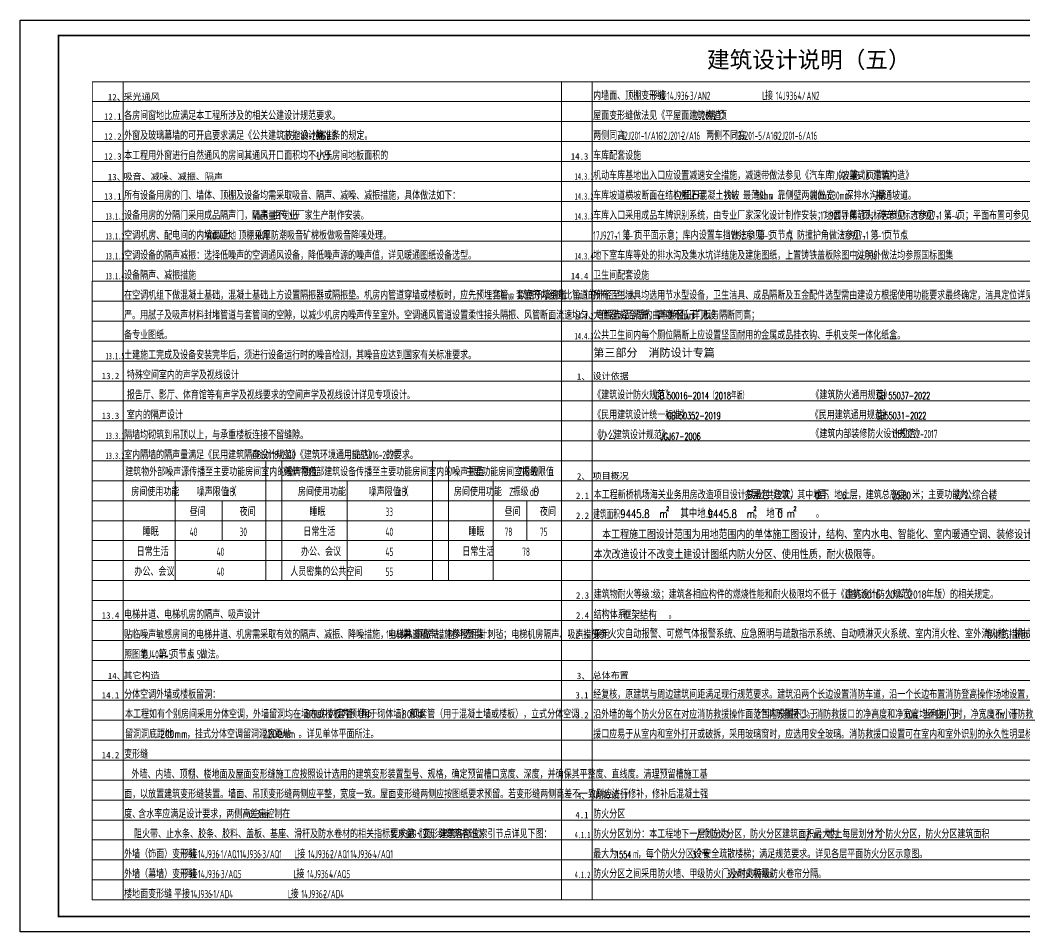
# Model space of a CAD drawing. Header units: millimetres. Extents: x -205444 to 751307, y 179719 to 310340.
# Drawn here: x 308113 to 373530, y 200444 to 259844 of the extents above; entities that cross this region are included whole.
import ezdxf
from ezdxf.enums import TextEntityAlignment as Align

# ---------------------------------------------------------------- set-up
doc = ezdxf.new("R2010")
doc.units = ezdxf.units.MM
doc.header["$LTSCALE"] = 1000
doc.layers.get('0').update_dxf_attribs({"linetype": 'CONTINUOUS'})
for name, color, linetype in [('4', 4, 'CONTINUOUS'), ('A-ANNO-TXT', 4, 'CONTINUOUS'), ('BZ_标准图框', 7, 'CONTINUOUS'), ('PUB_TEXT', 7, 'CONTINUOUS'), ('VHSoft_boundary', 7, 'CONTINUOUS'), ('WINDOW_TEXT', 7, 'CONTINUOUS'), ('项目信息', 220, 'CONTINUOUS'), ('项目数据', 200, 'CONTINUOUS')]:
    doc.layers.add(name, color=color, linetype=linetype)
for name, color, linetype, lineweight in [('A-ANNO-TABS', 163, 'CONTINUOUS', 13), ('L-说明', 55, 'CONTINUOUS', 13), ('LS-说明分割', 157, 'CONTINUOUS', 9)]:
    doc.layers.add(name, color=color, linetype=linetype, lineweight=lineweight)
doc.styles.add('HT', font='simhei.ttf')
doc.styles.add('hz', font='simplex.shx', dxfattribs={"width": 0.8, "height": 300, "bigfont": 'hztxt.shx'})
doc.styles.get("Standard").update_dxf_attribs({"font": 'GBENOR', "bigfont": 'GBCBIG.shx'})
doc.styles.add('STYLE1', font='simhei.ttf')

# ---------------------------------------------------------------- blocks, each defined once
blk = doc.blocks.new('vhtemplate_标准图框_A1+0.5')
at = {"layer": 'BZ_标准图框'}
blk.add_lwpolyline([(210, 594), (1261, 594), (1261, 0), (210, 0)], close=True, dxfattribs=at)
at = {"layer": 'BZ_标准图框', "const_width": 1}
blk.add_lwpolyline([(1251, 10), (1251, 584), (235, 584), (235, 10)], close=True, dxfattribs=at)
at = {"layer": 'VHSoft_boundary'}
blk.add_lwpolyline([(210, 594), (1261, 594), (1261, 0), (210, 0)], close=True, dxfattribs=at)
at = {"layer": 'BZ_标准图框', "style": 'HT'}
for tag, p in [('审定', (1211, 186.49)), ('审核', (1211, 178.49)), ('工程主持人', (1211, 170.49)), ('专业负责人', (1211, 154.49)), ('校对', (1211, 146.49)), ('设计', (1211, 137.57)), ('制图', (1211, 130.49)), ('图名', (1211, 66.45)), ('1:100', (1223.5, 34.5)), ('设计阶段', (1223.5, 26.45))]:
    blk.add_attdef(tag, text='', height=3, dxfattribs=at).set_placement(p, align=Align.CENTER)
for tag, width, p in [('2025100', 0.88, (1223.5, 121.25)), ('合肥空港经济示范区管理办公室', 0.7, (1223.5, 111.19)), ('新桥机场海关业务用房改造项目设计总承包（2次）', 0.475, (1223.5, 101.2)), ('-', 0.7, (1223.5, 91.31))]:
    blk.add_attdef(tag, text='', height=3.5, dxfattribs=dict(at, width=width)).set_placement(p, align=Align.CENTER)
for tag, p, p2 in [('索引', (1239.79, 50.15), (1248.42, 50.15)), ('图号', (1235.44, 19.04), (1244.06, 19.04))]:
    blk.add_attdef(tag, text='', height=3, dxfattribs=at).set_placement(p, p2, align=Align.FIT)
at = {"layer": 'BZ_标准图框', "style": 'HT', "width": 0.666667}
blk.add_attdef('总图号', text='', height=3, dxfattribs=at).set_placement((1235.44, 12), (1244.06, 12), align=Align.FIT)

msp = doc.modelspace()

# ---------------------------------------------------------------- linework, layer by layer
at = {"layer": 'LS-说明分割'}
for p, q in [((402862.5, 255832.4), (312812.7, 255832.4)), ((314812.7, 202532.4), (314812.7, 255832.4)), ((343350.3, 202532.4), (343350.3, 255832.4)), ((345349.6, 202532.4), (345349.6, 255832.4)), ((402862.5, 254532.4), (312812.7, 254532.4)), ((402862.5, 253232.4), (312812.7, 253232.4)), ((402862.5, 251932.4), (312812.7, 251932.4)), ((402862.5, 250632.4), (312812.7, 250632.4)), ((402862.5, 249332.4), (312812.7, 249332.4)), ((402862.5, 248032.4), (312812.7, 248032.4)), ((402862.5, 246732.4), (312812.7, 246732.4)), ((402862.5, 245432.4), (312812.7, 245432.4)), ((402862.5, 244132.4), (312812.7, 244132.4)), ((402862.5, 242832.4), (312812.7, 242832.4)), ((312812.7, 202532.4), (312812.7, 242832.4)), ((402862.5, 241532.4), (312812.7, 241532.4)), ((402862.5, 240232.4), (312812.7, 240232.4)), ((402862.5, 238932.4), (312812.7, 238932.4)), ((402862.5, 237632.4), (312812.7, 237632.4)), ((402862.5, 236332.4), (312812.7, 236332.4)), ((402862.5, 235032.4), (312812.7, 235032.4)), ((402862.5, 233732.4), (312812.7, 233732.4)), ((402862.5, 232432.4), (312812.7, 232432.4)), ((402862.5, 231132.4), (312812.7, 231132.4)), ((324112.7, 223332.4), (324112.7, 231132.4)), ((325162.7, 223332.4), (325162.7, 231132.4)), ((334962.7, 223332.4), (334962.7, 231132.4)), ((336012.7, 223332.4), (336012.7, 231132.4)), ((402862.5, 229832.4), (312812.7, 229832.4)), ((318212.7, 223332.4), (318212.7, 229832.4)), ((329412.7, 223332.4), (329412.7, 229832.4)), ((338912.7, 223332.4), (338912.7, 229832.4)), ((402862.5, 228532.4), (312812.7, 228532.4)), ((314812.7, 228532.4), (312812.7, 228532.4)), ((336012.7, 228532.4), (318212.7, 228532.4)), ((321262.7, 225932.4), (321262.7, 228532.4)), ((341112.7, 225932.4), (341112.7, 228532.4)), ((402862.5, 227232.4), (312812.7, 227232.4)), ((402862.5, 225932.4), (312812.7, 225932.4)), ((402862.5, 224632.4), (312812.7, 224632.4)), ((402862.5, 223332.4), (312812.7, 223332.4)), ((402862.5, 222032.4), (312812.7, 222032.4)), ((402862.5, 220732.4), (312812.7, 220732.4)), ((402862.5, 219432.4), (312812.7, 219432.4)), ((402862.5, 218132.4), (312812.7, 218132.4)), ((402862.5, 216832.4), (312812.7, 216832.4)), ((402862.5, 215532.4), (312812.7, 215532.4)), ((402862.5, 214232.4), (312812.7, 214232.4)), ((402862.5, 212932.4), (312812.7, 212932.4)), ((402862.5, 211632.4), (312812.7, 211632.4)), ((402862.5, 210332.4), (312812.7, 210332.4)), ((402862.5, 209032.4), (312812.7, 209032.4)), ((402862.5, 207732.4), (312812.7, 207732.4)), ((402862.5, 206432.4), (312812.7, 206432.4)), ((402862.5, 205132.4), (312812.7, 205132.4)), ((402862.5, 205132.4), (312812.7, 205132.4)), ((402862.5, 203832.4), (312812.7, 203832.4)), ((402862.5, 202532.4), (312812.7, 202532.4))]:
    msp.add_line(p, q, dxfattribs=at)
at = {"layer": 'LS-说明分割', "const_width": 30}
msp.add_lwpolyline([(312812.7, 255832.4), (402862.5, 255832.4), (402862.5, 202532.4), (312812.7, 202532.4)], close=True, dxfattribs=at)
at = {"layer": 'LS-说明分割'}
msp.add_lwpolyline([(314812, 245432.4), (314812, 241532.4)], dxfattribs=at)

# ---------------------------------------------------------------- block references
at = {"xscale": 100, "yscale": 100, "zscale": 100}
msp.add_blockref('vhtemplate_标准图框_A1+0.5', (287112.6, 200444.2), dxfattribs=at)

# ---------------------------------------------------------------- texts
at = {"style": 'HT'}
for s, p in [('14.3', (343965.5, 250752.4)), ('14.4', (343965.5, 242952.4)), ('13.2', (313428.6, 236452.4)), ('13.3', (313428.6, 233852.4)), ('2.1', (344303, 228652.4)), ('2.2', (344303, 227352.4)), ('2.3', (344303, 222152.4)), ('13.4', (313428.6, 220852.4)), ('2.4', (344303, 220852.4)), ('2.5', (344303, 219552.4)), ('14.1', (313428.6, 215652.4)), ('3.1', (344266.9, 215652.4)), ('3.2', (344266.9, 214352.4)), ('14.2', (313428.6, 211752.4)), ('4.1', (344266.9, 207852.4))]:
    msp.add_text(s, height=420, dxfattribs=at).set_placement(p)
at = {"layer": '4', "style": 'HT'}
for s, p in [('12、', (313826.1, 254612.1)), ('采光通风', (314848.4, 254646.6)), ('吸音、减噪、减振、隔声', (314848.4, 249446.6)), ('13、', (313826.1, 249412.1)), ('1、', (344362.2, 236412.1)), ('设计依据', (345384.5, 236446.6)), ('2、', (344363.7, 229912.1)), ('项目概况', (345386, 229946.6)), ('14、', (313825.3, 216912.1)), ('其它构造', (314847.6, 216946.6)), ('3、', (344363.7, 216912.1)), ('总体布置', (345386, 216946.6)), ('4、', (344363.7, 209112.1)), ('消防设计', (345386, 209146.6))]:
    msp.add_text(s, height=420, dxfattribs=at).set_placement(p)
at = {"layer": '4', "insert": (345431.5, 238442.4), "char_height": 527.52, "width": 33170.4, "attachment_point": 1, "style": 'HT'}
msp.add_mtext('第三部分  消防设计专篇', dxfattribs=at)
at = {"layer": 'A-ANNO-TABS', "color": 0, "style": 'STYLE1'}
msp.add_text('建筑设计说明（五）', height=1080, dxfattribs=at).set_placement((352834.6, 256726.4))
at = {"layer": 'A-ANNO-TXT', "color": 6, "style": 'hz', "width": 0.8}
for s, p in [('   本工程施工图设计范围为用地范围内的单体施工图设计，结构、室内水电、智能化、室内暖通空调、装修设计设计图纸。', (345042.3, 226042.4)), ('本次改造设计不改变土建设计图纸内防火分区、使用性质，耐火极限等。', (345458.9, 224742.4))]:
    msp.add_text(s, height=540, dxfattribs=at).set_placement(p)
at = {"layer": 'L-说明'}
for s, height, p in [('内墙面、顶棚变形缝', 520.85, (345422.3, 254642.4)), ('平接', 520.85, (349158.6, 254642.4)), ('接', 520.9, (356613.9, 254642.4)), ('各房间窗地比应满足本工程所涉及的相关公建设计规范要求。', 520.851, (314886.1, 253342.4)), ('屋面变形缝做法见《平屋面建筑构造》', 520.851, (345422.3, 253342.4)), ('第', 520.9, (352866.8, 253342.4)), ('页', 520.9, (353624, 253342.4)), ('外窗及玻璃幕墙的可开启要求满足《公共建筑节能设计标准》', 520.851, (314886.1, 252042.4)), ('第', 520.9, (327338.1, 252042.4)), ('条的规定。', 520.85, (328446.3, 252042.4)), ('两侧同高', 520.85, (345422.3, 252042.4)), ('两侧不同高', 520.85, (352770.9, 252042.4)), ('本工程用外窗进行自然通风的房间其通风开口面积均不小于房间地板面积的', 520.851, (314886.1, 250742.4)), ('。', 520.9, (328262.1, 250742.4)), ('机动车库基地出入口应设置减速安全措施，减速带做法参见《汽车库（坡道式）建筑构造》', 520.851, (345422.3, 249442.4)), ('第', 520.9, (362128.2, 249442.4)), ('页节点', 520.85, (363209.3, 249442.4)), ('。', 520.9, (364481.8, 249442.4)), ('所有设备用房的门、墙体、顶棚及设备均需采取吸音、隔声、减噪、减振措施，具体做法如下：', 520.851, (314886.1, 248142.4)), ('车库坡道横坡断面在结构层上用', 520.851, (345422.3, 248142.4)), ('细石混凝土找坡', 520.85, (351297.4, 248142.4)), ('％，最薄处', 520.85, (354140.4, 248142.4)), ('，靠侧壁两端做', 520.85, (356900.2, 248142.4)), ('宽', 520.9, (360607.2, 248142.4)), ('深排水沟槽', 520.85, (361850.4, 248142.4)), ('接通坡道。', 520.85, (363840.6, 248142.4)), ('设备用房的分隔门采用成品隔声门，隔声量不小于', 520.851, (314885.4, 246842.4)), ('，由专业厂家生产制作安装。', 520.851, (324036.7, 246842.4)), ('车库入口采用成品车牌识别系统，由专业厂家深化设计制作安装；地面导向箭头标志参见', 520.851, (345423, 246842.4)), ('，第', 520.85, (361587.8, 246842.4)), ('页；停车位标志参见', 520.85, (362940.1, 246842.4)), ('，第', 520.85, (367730.4, 246842.4)), ('页；平面布置可参见', 520.85, (369109.7, 246842.4)), ('空调机房、配电间的内墙面距地', 520.851, (314885.4, 245542.4)), ('以上、顶棚采用', 520.85, (320761.4, 245542.4)), ('厚防潮吸音矿棉板做吸音降噪处理。', 520.851, (323928.5, 245542.4)), ('，第', 520.85, (346801, 245546.4)), ('页平面示意；库内设置车挡做法参见', 520.851, (348126.3, 245546.4)), ('，第', 520.85, (355570.6, 245546.4)), ('页节点', 520.85, (356895.9, 245546.4)), ('；防撞护角做法参见', 520.85, (358168.3, 245546.4)), ('，第', 520.85, (362958.6, 245546.4)), ('页节点', 520.85, (364364.9, 245546.4)), ('。', 520.9, (365637.4, 245546.4)), ('空调设备的隔声减振：选择低噪声的空调通风设备，降低噪声源的噪声值，详见暖通图纸设备选型。', 520.851, (314885.4, 244242.4)), ('地下室车库等处的排水沟及集水坑详结施及建施图纸，上置铸铁盖板除图中注明外做法均参照国标图集', 520.851, (345423, 244242.4)), ('。', 520.9, (363618.7, 244242.4)), ('设备隔声、减振措施', 520.85, (314885.4, 242942.4)), ('在空调机组下做混凝土基础，混凝土基础上方设置隔振器或隔振垫。机房内管道穿墙或楼板时，应先预埋套管，套管的内径应比管道的外径至少大', 520.851, (314885.4, 241642.4)), ('，以便于填缝堵', 520.85, (340014.9, 241642.4)), ('所有卫生洁具均选用节水型设备，卫生洁具、成品隔断及五金配件选型需由建设方根据使用功能要求最终确定，洁具定位详见卫生间平面大样图。', 520.851, (345422.3, 241642.4)), ('严。用腻子及吸声材料封堵管道与套管间的空隙，以减少机房内噪声传至室外。空调通风管道设置柔性接头隔振、风管断面流速均匀、弯管选择合适的曲率半径，详见设', 520.851, (314885.4, 240346.4)), ('大便器成品隔断，高度不低于', 520.851, (345422.3, 240342.4)), ('，门板与隔断同高；', 520.85, (351539.2, 240342.4)), ('备专业图纸。', 520.85, (314885.4, 239050.4)), ('公共卫生间内每个厕位隔断上应设置坚固耐用的金属成品挂衣钩、手机支架一体化纸盒。', 520.851, (345422.3, 239042.4)), ('土建施工完成及设备安装完毕后，须进行设备运行时的噪音检测，其噪音应达到国家有关标准要求。', 520.851, (314885.4, 237742.4)), ('报告厅、影厅、体育馆等有声学及视线要求的空间声学及视线设计详见专项设计。', 520.851, (315064, 235142.4)), ('隔墙均砌筑到吊顶以上，与承重楼板连接不留缝隙。', 520.851, (314885.4, 232542.4)), ('室内隔墙的隔声量满足《民用建筑隔声设计规范》', 520.851, (314885.4, 231242.4)), ('、《建筑环境通用规范》', 520.851, (325548.7, 231242.4)), ('的要求。', 520.85, (331933.3, 231242.4)), ('建筑物外部噪声源传播至主要功能房间室内的噪声限值', 520.851, (314954.9, 230138.9)), ('建筑物内部建筑设备传播至主要功能房间室内的噪声限值', 520.851, (325304.9, 230138.9)), ('主要功能房间室内的', 520.85, (337154.9, 230138.9)), ('振级限值', 520.85, (340783.3, 230138.9)), ('房间使用功能', 520.85, (315354.9, 228838.9)), ('噪声限值（', 520.85, (319604.9, 228838.9)), ('）', 520.9, (321905.7, 228838.9)), ('房间使用功能', 520.85, (326204.9, 228838.9)), ('噪声限值（', 520.85, (330804.9, 228838.9)), ('）', 520.9, (333105.7, 228838.9)), ('房间使用功能', 520.85, (336354.9, 228838.9)), ('振级（', 520.85, (340170.9, 228838.9)), ('）', 520.9, (341713.4, 228838.9)), ('昼间', 520.85, (319154.9, 227538.9)), ('夜间', 520.85, (322404.9, 227538.9)), ('睡眠', 520.85, (326954.9, 227538.9)), ('昼间', 520.85, (339654.9, 227538.9)), ('夜间', 520.85, (341954.9, 227538.9)), ('睡眠', 520.85, (316104.9, 226238.9)), ('日常生活', 520.85, (326554.9, 226238.9)), ('睡眠', 520.85, (337304.9, 226238.9)), ('日常生活', 520.85, (315704.9, 224938.9)), ('办公、会议', 520.85, (326404.9, 224938.9)), ('日常生活', 520.85, (336904.9, 224938.9)), ('办公、会议', 520.85, (315554.9, 223638.9)), ('人员密集的公共空间', 520.85, (325704.9, 223638.9)), ('贴临噪声敏感房间的电梯井道、机房需采取有效的隔声、减振、降噪措施，电梯井道隔声措施参照图集', 520.851, (314886.1, 219542.4)), ('第', 520.9, (333054.8, 219542.4)), ('页做法，材料选用针刺毡；电梯机房隔声、吸声措施参', 520.851, (333839, 219542.4)), ('照图集', 520.85, (314886.1, 218246.4)), ('第', 520.9, (317130.6, 218246.4)), ('页节点', 520.85, (317914.7, 218246.4)), ('做法。', 520.85, (319809.3, 218246.4)), ('、', 520.9, (319241.2, 218246.4)), ('本工程如有个别房间采用分体空调，外墙留洞均在墙内或楼板内预埋Φ', 520.851, (314945, 214356.2)), ('80UPVC', 540, (326698.6, 214356.2)), ('套管（用于砌体墙）和Φ', 520.851, (328768.6, 214356.2)), ('80', 540, (332939.2, 214356.2)), ('钢套管（用于混凝土墙或楼板），立式分体空调', 520.851, (333569.2, 214356.2)), ('留洞洞底距地', 520.85, (314945, 213060.2)), ('200mm', 540, (317219.9, 213060.2)), ('，挂式分体空调留洞洞底距地', 520.851, (318974.9, 213060.2)), ('2200mm', 540, (323903.8, 213060.2)), ('。详见单体平面所注。', 520.85, (326243.8, 213060.2)), ('外墙、内墙、顶棚、楼地面及屋面变形缝施工应按照设计选用的建筑变形装置型号、规格，确定预留槽口宽度、深度，并确保其平整度、直线度。清理预留槽施工基', 520.851, (315371.4, 210442.4)), ('面，以放置建筑变形缝装置。墙面、吊顶变形缝两侧应平整，宽度一致。屋面变形缝两侧应按图纸要求预留。若变形缝两侧高差不一致则应进行修补，修补后混凝土强', 520.851, (314885.4, 209146.4)), ('度、', 520.85, (314885.4, 207850.4)), ('含水率应满足设计要求，两侧高差应控制在', 520.851, (315805.7, 207850.4)), ('。', 520.9, (324062.5, 207850.4)), ('阻火带、止水条、胶条、胶料、盖板、基座、滑杆及防水卷材的相关指标要求见《变形缝建筑构造》', 520.851, (315533.4, 206554.4)), ('第', 520.9, (333296.9, 206554.4)), ('页。建筑各部位索引节点详见下图：', 520.851, (334379, 206554.4)), ('防火分区划分：本工程地下一层划分为', 520.851, (345423.8, 206542.4)), ('个防火分区，防火分区建筑面积最大为', 520.851, (352517.3, 206542.4)), ('；地上每层划分为', 520.85, (360081.4, 206542.4)), ('个防火分区，防火分区建筑面积', 520.851, (363924.6, 206542.4)), ('外墙（饰面）变形缝', 520.85, (314885.4, 205242.4)), ('平接', 520.85, (318621.7, 205242.4)), ('接', 520.9, (326158.9, 205242.4)), ('最大为', 520.85, (345423.8, 205246.4)), ('，每个防火分区设有', 520.85, (348327.7, 205246.4)), ('个安全疏散楼梯；满足规范要求。详见各层平面防火分区示意图。', 520.851, (352064.1, 205246.4)), ('外墙（幕墙）变形缝', 520.85, (314885.4, 203942.4)), ('平接', 520.85, (318621.7, 203942.4)), ('接', 520.9, (326104, 203942.4)), ('防火分区之间采用防火墙、甲级防火门及耐火极限≥', 520.851, (345423.8, 203950.4)), ('小时的特级防火卷帘分隔。', 520.851, (354333.2, 203950.4)), ('楼地面变形缝', 520.85, (314885.4, 202642.4)), ('平接', 520.85, (318132.3, 202642.4)), ('接', 520.9, (325722.5, 202642.4))]:
    msp.add_text(s, height=height, dxfattribs=at).set_placement(p)
at = {"layer": 'L-说明', "width": 0.6}
for s, height, p in [('14J936', 540, (350240.9, 254642.4)), ('-3/AN2', 540, (351483.9, 254642.4)), ('L', 540, (356424.9, 254642.4)), ('14J936-', 540, (357317, 254642.4)), ('4/', 540, (358749, 254642.4)), ('AN2', 540, (359316, 254642.4)), ('12J201', 540, (351867.8, 253342.4)), ('23', 540, (353246, 253342.4)), ('GB50189-2015', 540, (325123.2, 252042.4)), ('3.2.8', 540, (327717.3, 252042.4)), ('12J201-1/A16', 540, (347262.9, 252042.4)), ('12J201-', 540, (349827.9, 252042.4)), ('2/A16', 540, (351177.9, 252042.4)), ('12J201-5/A16', 540, (354666.6, 252042.4)), ('12J201-6/A16', 540, (357285.6, 252042.4)), ('1/20', 540, (327398.1, 250742.4)), ('17J927-1', 540, (360750.3, 249442.4)), ('3-10', 540, (362507.3, 249442.4)), ('1', 540, (364346.8, 249442.4)), ('C25', 540, (350730.4, 248142.4)), ('2', 540, (353951.4, 248142.4)), ('30mm', 540, (356036.2, 248142.4)), ('200mm', 540, (359554.2, 248142.4)), ('30mm', 540, (360986.4, 248142.4)), (',', 540, (363746.1, 248142.4)), ('40dB', 540, (323226.7, 246842.4)), ('17J927-1', 540, (360209.8, 246842.4)), ('4-3', 540, (362346.1, 246842.4)), ('17J927-1', 540, (366352.4, 246842.4)), ('4-4', 540, (368488.7, 246842.4)), ('900', 540, (320193.5, 245542.4)), ('100', 540, (323415.5, 245542.4)), ('17J927-1', 540, (345423, 245546.4)), ('2-7', 540, (347559.3, 245546.4)), ('17J927-1', 540, (354192.7, 245546.4)), ('3-5', 540, (356328.9, 245546.4)), ('1', 540, (358033.3, 245546.4)), ('17J927-1', 540, (361580.7, 245546.4)), ('3-11', 540, (363716.9, 245546.4)), ('1', 540, (365502.4, 245546.4)), ('24J306', 540, (362484.7, 244242.4)), ('50mm', 540, (339150.9, 241642.4)), ('2000mm', 540, (350351.2, 240342.4)), ('GB', 540, (323226.7, 231242.4)), ('50118-2010', 540, (323820.7, 231242.4)), ('GB55016-2021', 540, (329719.3, 231242.4)), ('Z', 540, (340567.3, 230138.9)), ('dB', 540, (321500.7, 228838.9)), ('dB', 540, (332700.7, 228838.9)), ('Z', 540, (339954.9, 228838.9)), ('dB', 540, (341308.4, 228838.9)), ('33', 540, (331904.9, 227538.9)), ('40', 540, (319154.9, 226238.9)), ('30', 540, (322404.9, 226238.9)), ('40', 540, (331904.9, 226238.9)), ('78', 540, (339654.9, 226238.9)), ('75', 540, (341954.9, 226238.9)), ('40', 540, (320904.9, 224938.9)), ('45', 540, (331904.9, 224938.9)), ('78', 540, (340804.9, 224938.9)), ('40', 540, (320904.9, 223638.9)), ('55', 540, (331904.9, 223638.9)), ('13J404', 540, (331947.8, 219542.4)), ('43', 540, (333434, 219542.4)), ('13J404', 540, (316023.6, 218246.4)), ('45', 540, (317509.7, 218246.4)), ('3', 540, (319052.2, 218246.4)), ('5', 540, (319620.3, 218246.4)), ('0-3mm', 540, (323009.5, 207850.4)), ('14J936', 540, (332216, 206554.4)), ('9~12', 540, (333676.1, 206554.4)), ('m', 540, (359772.8, 206542.4)), ('2', 270, (360015.8, 206812.4)), ('14J936', 540, (319704, 205242.4)), ('-1/AQ1', 540, (320947, 205242.4)), ('14J936', 540, (322405, 205242.4)), ('-3/AQ1', 540, (323647.9, 205242.4)), ('L', 540, (325969.9, 205242.4)), ('14J936-', 540, (326862.1, 205242.4)), ('2/AQ1', 540, (328294, 205242.4)), ('14J936', 540, (329617, 205242.4)), ('-4/AQ1', 540, (330860, 205242.4)), ('m', 540, (348019.2, 205246.4)), ('2', 270, (348262.2, 205516.4)), ('14J936', 540, (319704, 203942.4)), ('-3/AQ5', 540, (320947, 203942.4)), ('L', 540, (325915, 203942.4)), ('14J936-', 540, (326807.1, 203942.4)), ('4/AQ5', 540, (328239.1, 203942.4)), ('3', 540, (354144.2, 203950.4)), ('14J936', 540, (319214.6, 202642.4)), ('-1/AD4', 540, (320457.5, 202642.4)), ('L', 540, (325533.5, 202642.4)), ('14J936-', 540, (326425.7, 202642.4)), ('2/AD4', 540, (327857.6, 202642.4))]:
    msp.add_text(s, height=height, dxfattribs=at).set_placement(p)
at = {"layer": 'L-说明', "style": 'HT'}
for s, p in [('12.1', (313579.3, 253352.4)), ('12.2', (313579.3, 252052.4)), ('12.3', (313579.3, 250752.4)), ('13.1', (313579.3, 248152.4))]:
    msp.add_text(s, height=420, dxfattribs=at).set_placement(p)
at = {"layer": 'L-说明', "width": 0.6}
for s, height, style, p in [('14.3.1', 420, 'HT', (344215.5, 249452.4)), ('14.3.2', 420, 'HT', (344215.5, 248152.4)), ('13.1.1 ', 420, 'HT', (313678.6, 246852.4)), ('14.3.3', 420, 'HT', (344215.5, 246852.4)), ('13.1.2 ', 420, 'HT', (313678.6, 245552.4)), ('13.1.3', 420, 'HT', (313678.6, 244252.4)), ('14.3.4', 420, 'HT', (344215.5, 244252.4)), ('13.1.4', 420, 'HT', (313678.6, 242952.4)), ('14.4.1', 420, 'HT', (344215.5, 241652.4)), ('14.4.2', 420, 'HT', (344215.5, 240352.4)), ('14.4.3', 420, 'HT', (344215.5, 239052.4)), ('13.1.5', 420, 'HT', (313678.6, 237752.4)), ('13.3.1', 420, 'HT', (313678.6, 232552.4)), ('13.3.2', 420, 'HT', (313678.6, 231252.4)), ('建筑面积：', 540, 'hz', (345423, 227342.4)), ('4.1.1', 420, 'HT', (344216.9, 206552.4)), ('4.1.2', 420, 'HT', (344216.9, 203952.4))]:
    msp.add_text(s, height=height, dxfattribs=dict(at, style=style)).set_placement(p)
at = {"layer": 'PUB_TEXT'}
for s, height, p in [('车库配套设施', 520.85, (345422.3, 250742.4)), ('卫生间配套设施', 520.85, (345422.3, 242942.4)), ('特殊空间室内的声学及视线设计', 520.851, (315064, 236442.4)), ('《建筑设计防火规范》', 520.85, (345422.3, 235142.4)), ('《建筑防火通用规范》', 520.85, (359634, 235142.4)), ('室内的隔声设计', 520.85, (315064, 233842.4)), ('《民用建筑设计统一标准》', 520.851, (345422.3, 233846.4)), ('《民用建筑通用规范》', 520.85, (359591, 233842.4)), ('《', 520.9, (345423.8, 232542.4)), ('建筑设计规范》', 520.85, (346774.9, 232542.4)), ('《建筑内部装修防火设计规范》', 520.851, (359626.8, 232612.7)), ('本工程新桥机场海关业务用房改造项目设计总承包（2次）', 520.851, (345459.9, 228642.4)), ('层', 520.9, (355687.9, 228642.4)), ('建筑，其中地下', 520.85, (357147, 228642.4)), ('层，地上', 520.85, (360071.1, 228642.4)), ('层，建筑总高度', 520.85, (362127.7, 228642.4)), ('米；主要功能为', 520.85, (366192.1, 228655.1)), ('。', 520.9, (371213.2, 228642.4)), ('建筑物耐火等级：', 520.85, (345459.9, 222154.4)), ('级；建筑各相应构件的燃烧性能和耐火极限均不低于《建筑设计防火规范》', 520.851, (349303, 222154.4)), ('GB50016-2014', 540, (361815, 222154.4)), ('（', 520.9, (365550, 222154.4)), ('2018', 540, (365929.1, 222154.4)), ('年版）的相关规定。', 520.85, (367099.1, 222154.4)), ('电梯井道、电梯机房的隔声、吸声设计', 520.851, (314886.1, 220842.4)), ('结构体系：', 520.85, (345458.4, 220842.4)), ('。', 520.9, (350324.1, 220842.4)), ('采用', 520.85, (345458.4, 219542.4)), ('等消防措施。', 520.85, (370932.8, 219542.4)), ('分体空调外墙或楼板留洞：', 520.851, (314885.4, 215642.4)), ('经复核，原建筑与周边建筑间距满足现行规范要求。建筑沿两个长边设置消防车道，沿一个长边布置消防登高操作场地设置，详见总平面图。', 520.851, (345423.8, 215642.4)), ('沿外墙的每个防火分区在对应消防救援操作面范围内设置不少于', 520.851, (345423.8, 214342.4)), ('个消防救援口。消防救援口的净高度和净宽度均不应小于', 520.851, (356228.9, 214342.4)), ('，当利用门时，净宽度不小于', 520.851, (366355.7, 214342.4)), ('。消防救', 520.85, (371986.6, 214342.4)), ('援口应易于从室内和室外打开或破拆，采用玻璃窗时，应选用安全玻璃。消防救援口设置可在室内和室外识别的永久性明显标志。详见平面、立面图所示。', 520.851, (345423.8, 213046.4)), ('变形缝', 520.85, (314885.4, 211742.4)), ('防火分区', 520.85, (345423.8, 207842.4))]:
    msp.add_text(s, height=height, dxfattribs=at).set_placement(p)
at = {"layer": 'PUB_TEXT', "width": 0.6}
for s, p in [('GB50222-2017', (364934.8, 232612.7)), ('2', (356039.9, 214342.4)), ('1.0m', (365707.7, 214342.4)), ('0.8m', (371284.6, 214342.4))]:
    msp.add_text(s, height=540, dxfattribs=at).set_placement(p)
at = {"layer": 'WINDOW_TEXT', "color": 1}
msp.add_text('火灾自动报警、可燃气体报警系统、应急照明与疏散指示系统、自动喷淋灭火系统、室内消火栓、室外消火栓、机械通风和消防防排烟系统', height=540, dxfattribs=at).set_placement((346404.1, 219567.9))
at = {"layer": '项目信息', "style": 'hz', "width": 0.75}
for s, height, p in [('办公', 540, (345822.3, 232494.3)), ('多', 540, (355252.7, 228596.7)), ('公共', 540, (356102.7, 228596.7)), ('办公综合楼', 540, (368993.9, 228607)), ('m', 540, (349741.4, 227413.4)), ('2', 270, (350173.7, 227876.8)), ('其中地上', 540, (351105.4, 227413.4)), ('m', 540, (355426.2, 227413.4)), ('2', 270, (355858.5, 227876.8)), ('； 地下       。', 540, (355868.1, 227413.4)), ('m', 540, (358028.4, 227432.7)), ('2', 270, (358462.5, 227876.8)), ('框架结构', 540, (347372.3, 220796.7))]:
    msp.add_text(s, height=height, dxfattribs=at).set_placement(p)
at = {"layer": '项目信息', "color": 2, "style": 'hz', "width": 0.75}
for s, p in [('9445.8', (347185.2, 227413.4)), ('9445.8', (352870, 227413.4)), ('0', (357420.4, 227432.7))]:
    msp.add_text(s, height=540, dxfattribs=at).set_placement(p)
at = {"layer": '项目数据', "style": 'hz', "width": 0.6}
for s, p in [('GB 50016-2014（2018年版）', (349480.5, 235142.4)), ('GB 55037-2022 ', (363884.6, 235142.4)), ('GB 50352-2019', (350245, 233842.4)), ('GB55031-2022   ', (363841.6, 233842.4)), ('JGJ67-2006', (349796, 232494.3)), ('0', (359858.5, 228644.3)), ('6', (361626.8, 228644.3)), ('25.80', (364910.4, 228644.3)), ('一', (348635.1, 222144.3)), ('/', (352117.2, 206544.3)), ('/', (359288.9, 206544.3)), ('1', (363424.2, 206544.3)), ('1554', (346851.2, 205248.2)), ('3', (351838.2, 205244.8))]:
    msp.add_text(s, height=461.7, dxfattribs=at).set_placement(p)

doc.saveas('drawing.dxf')
